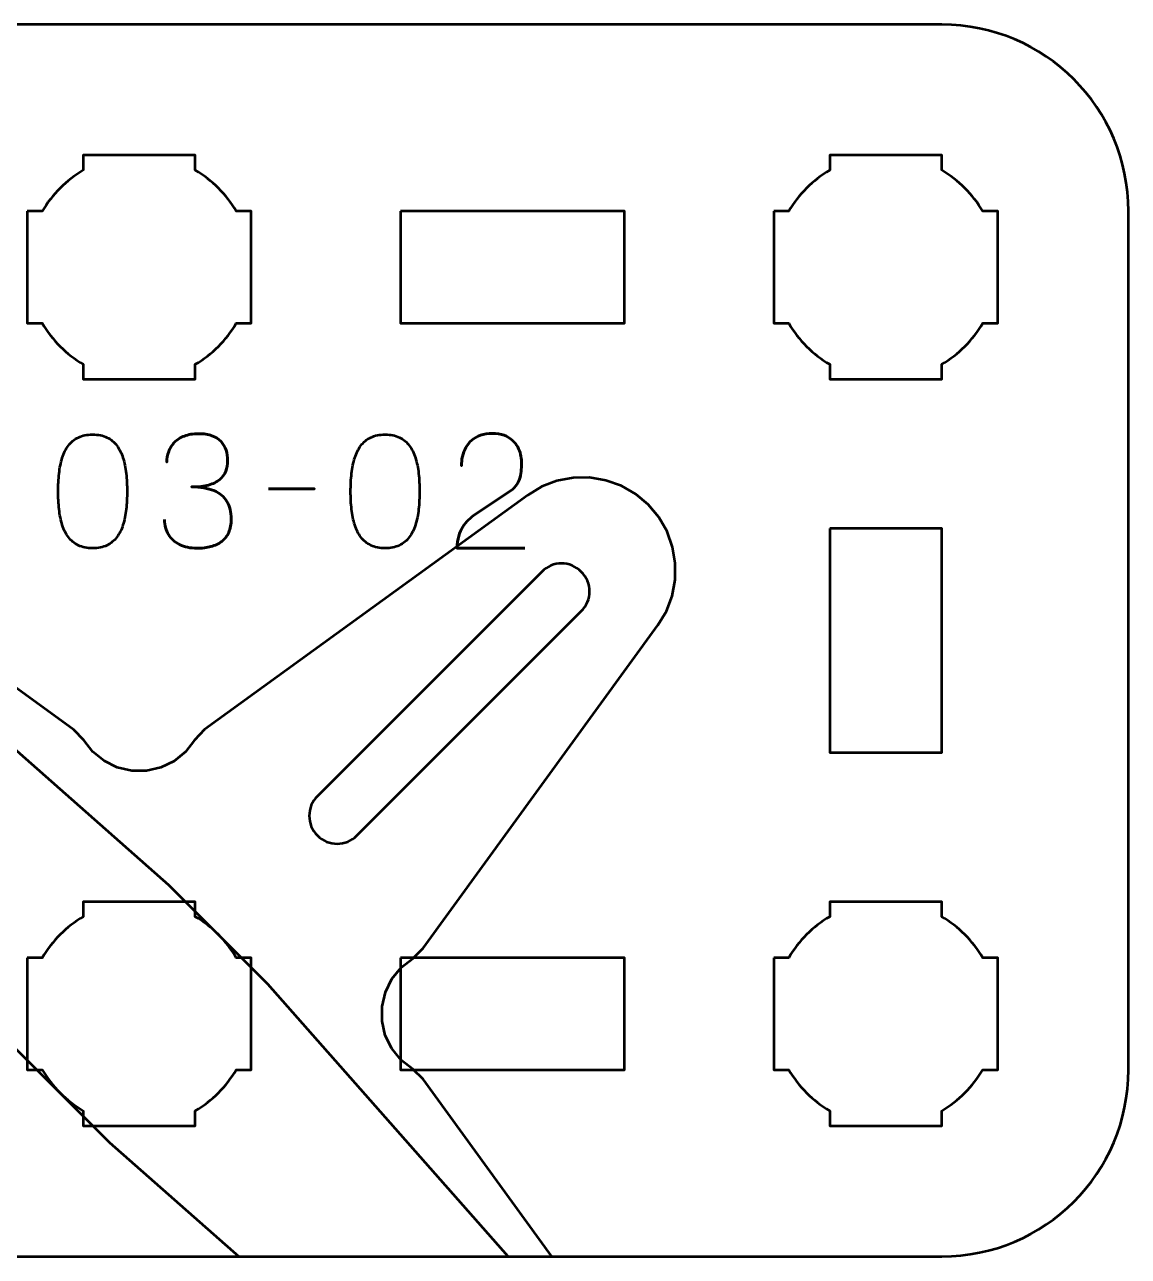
# Model space of a CAD drawing. Header units: centimetres. Extents: x -13.15 to -7.85, y -16.5 to -13.2.
# Drawn here: x -10.807 to -7.85, y -16.5 to -13.2 of the extents above; entities that cross this region are included whole.
import ezdxf

# ---------------------------------------------------------------- set-up
doc = ezdxf.new("R2010")
doc.units = ezdxf.units.CM
doc.header["$MEASUREMENT"] = 0
doc.layers.add('Layer 1', color=7, linetype='Continuous')

msp = doc.modelspace()

# ---------------------------------------------------------------- linework, layer by layer
at = {"layer": 'Layer 1', "lineweight": 53}
for points, knots in [([(-12.64994, -13.19997), (-12.64994, -13.19997), (-8.35007, -13.19997), (-8.35007, -13.19997), (-8.35007, -13.19997), (-8.07293, -13.19997), (-7.84997, -13.42306), (-7.84997, -13.70006), (-7.84997, -13.70006), (-7.84997, -13.70006), (-7.84997, -15.99993), (-7.84997, -15.99993), (-7.84997, -15.99993), (-7.84997, -16.27707), (-8.07293, -16.50003), (-8.35007, -16.50003), (-8.35007, -16.50003), (-8.35007, -16.50003), (-12.64994, -16.50003), (-12.64994, -16.50003), (-12.64994, -16.50003), (-12.92694, -16.50003), (-13.15003, -16.27707), (-13.15003, -15.99993), (-13.15003, -15.99993), (-13.15003, -15.99993), (-13.15003, -13.70006), (-13.15003, -13.70006), (-13.15003, -13.70006), (-13.15003, -13.42306), (-12.92694, -13.19997), (-12.64994, -13.19997)], [0, 0, 0, 0, 0.125, 0.125, 0.125, 0.125, 0.25, 0.25, 0.25, 0.25, 0.375, 0.375, 0.375, 0.375, 0.5, 0.5, 0.5, 0.5, 0.625, 0.625, 0.625, 0.625, 0.75, 0.75, 0.75, 0.75, 0.875, 0.875, 0.875, 0.875, 1, 1, 1, 1]), ([(-10.8, -13.69994), (-10.8, -13.69994), (-10.7598, -13.69994), (-10.7598, -13.69994), (-10.7598, -13.69994), (-10.73347, -13.65442), (-10.69551, -13.61649), (-10.65, -13.59016), (-10.65, -13.59016), (-10.65, -13.59016), (-10.65, -13.54994), (-10.65, -13.54994), (-10.65, -13.54994), (-10.65, -13.54994), (-10.35, -13.54994), (-10.35, -13.54994), (-10.35, -13.54994), (-10.35, -13.54994), (-10.35, -13.59013), (-10.35, -13.59013), (-10.35, -13.59013), (-10.30447, -13.61646), (-10.26648, -13.65441), (-10.24012, -13.69994), (-10.24012, -13.69994), (-10.24012, -13.69994), (-10.2, -13.69994), (-10.2, -13.69994), (-10.2, -13.69994), (-10.2, -13.69994), (-10.2, -13.84536), (-10.2, -13.84536), (-10.2, -13.84536), (-10.2, -13.84536), (-10.19994, -13.85001), (-10.19994, -13.85001), (-10.19994, -13.85001), (-10.19994, -13.85001), (-10.2, -13.85465), (-10.2, -13.85465), (-10.2, -13.85465), (-10.2, -13.85465), (-10.2, -13.99994), (-10.2, -13.99994), (-10.2, -13.99994), (-10.2, -13.99994), (-10.24007, -13.99994), (-10.24007, -13.99994), (-10.24007, -13.99994), (-10.26642, -14.04551), (-10.30442, -14.08352), (-10.35, -14.10988), (-10.35, -14.10988), (-10.35, -14.10988), (-10.35, -14.14994), (-10.35, -14.14994), (-10.35, -14.14994), (-10.35, -14.14994), (-10.49328, -14.14994), (-10.49328, -14.14994), (-10.49328, -14.14994), (-10.49328, -14.14994), (-10.49995, -14.15002), (-10.49995, -14.15002), (-10.49995, -14.15002), (-10.49995, -14.15002), (-10.50663, -14.14994), (-10.50663, -14.14994), (-10.50663, -14.14994), (-10.50663, -14.14994), (-10.65, -14.14994), (-10.65, -14.14994), (-10.65, -14.14994), (-10.65, -14.14994), (-10.65, -14.10984), (-10.65, -14.10984), (-10.65, -14.10984), (-10.69554, -14.08348), (-10.73352, -14.04549), (-10.75985, -13.99994), (-10.75985, -13.99994), (-10.75985, -13.99994), (-10.8, -13.99994), (-10.8, -13.99994), (-10.8, -13.99994), (-10.8, -13.99994), (-10.8, -13.69994), (-10.8, -13.69994)], [0, 0, 0, 0, 0.0454545, 0.0454545, 0.0454545, 0.0454545, 0.0909091, 0.0909091, 0.0909091, 0.0909091, 0.1363636, 0.1363636, 0.1363636, 0.1363636, 0.1818182, 0.1818182, 0.1818182, 0.1818182, 0.2272727, 0.2272727, 0.2272727, 0.2272727, 0.2727273, 0.2727273, 0.2727273, 0.2727273, 0.3181818, 0.3181818, 0.3181818, 0.3181818, 0.3636364, 0.3636364, 0.3636364, 0.3636364, 0.4090909, 0.4090909, 0.4090909, 0.4090909, 0.4545455, 0.4545455, 0.4545455, 0.4545455, 0.5, 0.5, 0.5, 0.5, 0.5454545, 0.5454545, 0.5454545, 0.5454545, 0.5909091, 0.5909091, 0.5909091, 0.5909091, 0.6363636, 0.6363636, 0.6363636, 0.6363636, 0.6818182, 0.6818182, 0.6818182, 0.6818182, 0.7272727, 0.7272727, 0.7272727, 0.7272727, 0.7727273, 0.7727273, 0.7727273, 0.7727273, 0.8181818, 0.8181818, 0.8181818, 0.8181818, 0.8636364, 0.8636364, 0.8636364, 0.8636364, 0.9090909, 0.9090909, 0.9090909, 0.9090909, 0.9545455, 0.9545455, 0.9545455, 0.9545455, 1, 1, 1, 1]), ([(-8.8, -13.69994), (-8.8, -13.69994), (-8.7598, -13.69994), (-8.7598, -13.69994), (-8.7598, -13.69994), (-8.73347, -13.65442), (-8.69551, -13.61649), (-8.65, -13.59016), (-8.65, -13.59016), (-8.65, -13.59016), (-8.65, -13.54994), (-8.65, -13.54994), (-8.65, -13.54994), (-8.65, -13.54994), (-8.35, -13.54994), (-8.35, -13.54994), (-8.35, -13.54994), (-8.35, -13.54994), (-8.35, -13.59013), (-8.35, -13.59013), (-8.35, -13.59013), (-8.30447, -13.61646), (-8.26648, -13.65441), (-8.24012, -13.69994), (-8.24012, -13.69994), (-8.24012, -13.69994), (-8.2, -13.69994), (-8.2, -13.69994), (-8.2, -13.69994), (-8.2, -13.69994), (-8.2, -13.84536), (-8.2, -13.84536), (-8.2, -13.84536), (-8.2, -13.84536), (-8.19994, -13.85001), (-8.19994, -13.85001), (-8.19994, -13.85001), (-8.19994, -13.85001), (-8.2, -13.85465), (-8.2, -13.85465), (-8.2, -13.85465), (-8.2, -13.85465), (-8.2, -13.99994), (-8.2, -13.99994), (-8.2, -13.99994), (-8.2, -13.99994), (-8.24007, -13.99994), (-8.24007, -13.99994), (-8.24007, -13.99994), (-8.26642, -14.04551), (-8.30442, -14.08352), (-8.35, -14.10988), (-8.35, -14.10988), (-8.35, -14.10988), (-8.35, -14.14994), (-8.35, -14.14994), (-8.35, -14.14994), (-8.35, -14.14994), (-8.49328, -14.14994), (-8.49328, -14.14994), (-8.49328, -14.14994), (-8.49328, -14.14994), (-8.49995, -14.15002), (-8.49995, -14.15002), (-8.49995, -14.15002), (-8.49995, -14.15002), (-8.50663, -14.14994), (-8.50663, -14.14994), (-8.50663, -14.14994), (-8.50663, -14.14994), (-8.65, -14.14994), (-8.65, -14.14994), (-8.65, -14.14994), (-8.65, -14.14994), (-8.65, -14.10984), (-8.65, -14.10984), (-8.65, -14.10984), (-8.69554, -14.08348), (-8.73352, -14.04549), (-8.75985, -13.99994), (-8.75985, -13.99994), (-8.75985, -13.99994), (-8.8, -13.99994), (-8.8, -13.99994), (-8.8, -13.99994), (-8.8, -13.99994), (-8.8, -13.69994), (-8.8, -13.69994)], [0, 0, 0, 0, 0.0454545, 0.0454545, 0.0454545, 0.0454545, 0.0909091, 0.0909091, 0.0909091, 0.0909091, 0.1363636, 0.1363636, 0.1363636, 0.1363636, 0.1818182, 0.1818182, 0.1818182, 0.1818182, 0.2272727, 0.2272727, 0.2272727, 0.2272727, 0.2727273, 0.2727273, 0.2727273, 0.2727273, 0.3181818, 0.3181818, 0.3181818, 0.3181818, 0.3636364, 0.3636364, 0.3636364, 0.3636364, 0.4090909, 0.4090909, 0.4090909, 0.4090909, 0.4545455, 0.4545455, 0.4545455, 0.4545455, 0.5, 0.5, 0.5, 0.5, 0.5454545, 0.5454545, 0.5454545, 0.5454545, 0.5909091, 0.5909091, 0.5909091, 0.5909091, 0.6363636, 0.6363636, 0.6363636, 0.6363636, 0.6818182, 0.6818182, 0.6818182, 0.6818182, 0.7272727, 0.7272727, 0.7272727, 0.7272727, 0.7727273, 0.7727273, 0.7727273, 0.7727273, 0.8181818, 0.8181818, 0.8181818, 0.8181818, 0.8636364, 0.8636364, 0.8636364, 0.8636364, 0.9090909, 0.9090909, 0.9090909, 0.9090909, 0.9545455, 0.9545455, 0.9545455, 0.9545455, 1, 1, 1, 1]), ([(-9.80002, -13.70006), (-9.80002, -13.70006), (-9.20002, -13.70006), (-9.20002, -13.70006), (-9.20002, -13.70006), (-9.20002, -13.70006), (-9.20002, -14.00007), (-9.20002, -14.00007), (-9.20002, -14.00007), (-9.20002, -14.00007), (-9.80002, -14.00007), (-9.80002, -14.00007), (-9.80002, -14.00007), (-9.80002, -14.00007), (-9.80002, -13.70006), (-9.80002, -13.70006)], [0, 0, 0, 0, 0.25, 0.25, 0.25, 0.25, 0.5, 0.5, 0.5, 0.5, 0.75, 0.75, 0.75, 0.75, 1, 1, 1, 1]), ([(-8.65007, -14.55001), (-8.65007, -14.55001), (-8.35007, -14.55001), (-8.35007, -14.55001), (-8.35007, -14.55001), (-8.35007, -14.55001), (-8.35007, -15.15002), (-8.35007, -15.15002), (-8.35007, -15.15002), (-8.35007, -15.15002), (-8.65007, -15.15002), (-8.65007, -15.15002), (-8.65007, -15.15002), (-8.65007, -15.15002), (-8.65007, -14.55001), (-8.65007, -14.55001)], [0, 0, 0, 0, 0.25, 0.25, 0.25, 0.25, 0.5, 0.5, 0.5, 0.5, 0.75, 0.75, 0.75, 0.75, 1, 1, 1, 1]), ([(-9.91663, -15.3727), (-9.94591, -15.40198), (-9.99341, -15.40198), (-10.02269, -15.3727), (-10.02269, -15.3727), (-10.05197, -15.34341), (-10.05197, -15.29591), (-10.02269, -15.26663), (-10.02269, -15.26663), (-10.02269, -15.26663), (-9.42165, -14.66559), (-9.42165, -14.66559), (-9.42165, -14.66559), (-9.39237, -14.63631), (-9.34487, -14.63631), (-9.31558, -14.66559), (-9.31558, -14.66559), (-9.2863, -14.69487), (-9.2863, -14.74237), (-9.31558, -14.77166), (-9.31558, -14.77166), (-9.31558, -14.77166), (-9.91663, -15.3727), (-9.91663, -15.3727)], [0, 0, 0, 0, 0.1666667, 0.1666667, 0.1666667, 0.1666667, 0.3333333, 0.3333333, 0.3333333, 0.3333333, 0.5, 0.5, 0.5, 0.5, 0.6666667, 0.6666667, 0.6666667, 0.6666667, 0.8333333, 0.8333333, 0.8333333, 0.8333333, 1, 1, 1, 1]), ([(-10.8, -15.69994), (-10.8, -15.69994), (-10.7598, -15.69994), (-10.7598, -15.69994), (-10.7598, -15.69994), (-10.73347, -15.65442), (-10.69551, -15.61649), (-10.65, -15.59016), (-10.65, -15.59016), (-10.65, -15.59016), (-10.65, -15.54994), (-10.65, -15.54994), (-10.65, -15.54994), (-10.65, -15.54994), (-10.35, -15.54994), (-10.35, -15.54994), (-10.35, -15.54994), (-10.35, -15.54994), (-10.35, -15.59013), (-10.35, -15.59013), (-10.35, -15.59013), (-10.30447, -15.61646), (-10.26648, -15.65441), (-10.24012, -15.69994), (-10.24012, -15.69994), (-10.24012, -15.69994), (-10.2, -15.69994), (-10.2, -15.69994), (-10.2, -15.69994), (-10.2, -15.69994), (-10.2, -15.84536), (-10.2, -15.84536), (-10.2, -15.84536), (-10.2, -15.84536), (-10.19994, -15.85001), (-10.19994, -15.85001), (-10.19994, -15.85001), (-10.19994, -15.85001), (-10.2, -15.85465), (-10.2, -15.85465), (-10.2, -15.85465), (-10.2, -15.85465), (-10.2, -15.99994), (-10.2, -15.99994), (-10.2, -15.99994), (-10.2, -15.99994), (-10.24007, -15.99994), (-10.24007, -15.99994), (-10.24007, -15.99994), (-10.26642, -16.04551), (-10.30442, -16.08352), (-10.35, -16.10988), (-10.35, -16.10988), (-10.35, -16.10988), (-10.35, -16.14994), (-10.35, -16.14994), (-10.35, -16.14994), (-10.35, -16.14994), (-10.49328, -16.14994), (-10.49328, -16.14994), (-10.49328, -16.14994), (-10.49328, -16.14994), (-10.49995, -16.15002), (-10.49995, -16.15002), (-10.49995, -16.15002), (-10.49995, -16.15002), (-10.50663, -16.14994), (-10.50663, -16.14994), (-10.50663, -16.14994), (-10.50663, -16.14994), (-10.65, -16.14994), (-10.65, -16.14994), (-10.65, -16.14994), (-10.65, -16.14994), (-10.65, -16.10984), (-10.65, -16.10984), (-10.65, -16.10984), (-10.69554, -16.08348), (-10.73352, -16.04549), (-10.75985, -15.99994), (-10.75985, -15.99994), (-10.75985, -15.99994), (-10.8, -15.99994), (-10.8, -15.99994), (-10.8, -15.99994), (-10.8, -15.99994), (-10.8, -15.69994), (-10.8, -15.69994)], [0, 0, 0, 0, 0.0454545, 0.0454545, 0.0454545, 0.0454545, 0.0909091, 0.0909091, 0.0909091, 0.0909091, 0.1363636, 0.1363636, 0.1363636, 0.1363636, 0.1818182, 0.1818182, 0.1818182, 0.1818182, 0.2272727, 0.2272727, 0.2272727, 0.2272727, 0.2727273, 0.2727273, 0.2727273, 0.2727273, 0.3181818, 0.3181818, 0.3181818, 0.3181818, 0.3636364, 0.3636364, 0.3636364, 0.3636364, 0.4090909, 0.4090909, 0.4090909, 0.4090909, 0.4545455, 0.4545455, 0.4545455, 0.4545455, 0.5, 0.5, 0.5, 0.5, 0.5454545, 0.5454545, 0.5454545, 0.5454545, 0.5909091, 0.5909091, 0.5909091, 0.5909091, 0.6363636, 0.6363636, 0.6363636, 0.6363636, 0.6818182, 0.6818182, 0.6818182, 0.6818182, 0.7272727, 0.7272727, 0.7272727, 0.7272727, 0.7727273, 0.7727273, 0.7727273, 0.7727273, 0.8181818, 0.8181818, 0.8181818, 0.8181818, 0.8636364, 0.8636364, 0.8636364, 0.8636364, 0.9090909, 0.9090909, 0.9090909, 0.9090909, 0.9545455, 0.9545455, 0.9545455, 0.9545455, 1, 1, 1, 1]), ([(-8.8, -15.69994), (-8.8, -15.69994), (-8.7598, -15.69994), (-8.7598, -15.69994), (-8.7598, -15.69994), (-8.73347, -15.65442), (-8.69551, -15.61649), (-8.65, -15.59016), (-8.65, -15.59016), (-8.65, -15.59016), (-8.65, -15.54994), (-8.65, -15.54994), (-8.65, -15.54994), (-8.65, -15.54994), (-8.35, -15.54994), (-8.35, -15.54994), (-8.35, -15.54994), (-8.35, -15.54994), (-8.35, -15.59013), (-8.35, -15.59013), (-8.35, -15.59013), (-8.30447, -15.61646), (-8.26648, -15.65441), (-8.24012, -15.69994), (-8.24012, -15.69994), (-8.24012, -15.69994), (-8.2, -15.69994), (-8.2, -15.69994), (-8.2, -15.69994), (-8.2, -15.69994), (-8.2, -15.84536), (-8.2, -15.84536), (-8.2, -15.84536), (-8.2, -15.84536), (-8.19994, -15.85001), (-8.19994, -15.85001), (-8.19994, -15.85001), (-8.19994, -15.85001), (-8.2, -15.85465), (-8.2, -15.85465), (-8.2, -15.85465), (-8.2, -15.85465), (-8.2, -15.99994), (-8.2, -15.99994), (-8.2, -15.99994), (-8.2, -15.99994), (-8.24007, -15.99994), (-8.24007, -15.99994), (-8.24007, -15.99994), (-8.26642, -16.04551), (-8.30442, -16.08352), (-8.35, -16.10988), (-8.35, -16.10988), (-8.35, -16.10988), (-8.35, -16.14994), (-8.35, -16.14994), (-8.35, -16.14994), (-8.35, -16.14994), (-8.49328, -16.14994), (-8.49328, -16.14994), (-8.49328, -16.14994), (-8.49328, -16.14994), (-8.49995, -16.15002), (-8.49995, -16.15002), (-8.49995, -16.15002), (-8.49995, -16.15002), (-8.50663, -16.14994), (-8.50663, -16.14994), (-8.50663, -16.14994), (-8.50663, -16.14994), (-8.65, -16.14994), (-8.65, -16.14994), (-8.65, -16.14994), (-8.65, -16.14994), (-8.65, -16.10984), (-8.65, -16.10984), (-8.65, -16.10984), (-8.69554, -16.08348), (-8.73352, -16.04549), (-8.75985, -15.99994), (-8.75985, -15.99994), (-8.75985, -15.99994), (-8.8, -15.99994), (-8.8, -15.99994), (-8.8, -15.99994), (-8.8, -15.99994), (-8.8, -15.69994), (-8.8, -15.69994)], [0, 0, 0, 0, 0.0454545, 0.0454545, 0.0454545, 0.0454545, 0.0909091, 0.0909091, 0.0909091, 0.0909091, 0.1363636, 0.1363636, 0.1363636, 0.1363636, 0.1818182, 0.1818182, 0.1818182, 0.1818182, 0.2272727, 0.2272727, 0.2272727, 0.2272727, 0.2727273, 0.2727273, 0.2727273, 0.2727273, 0.3181818, 0.3181818, 0.3181818, 0.3181818, 0.3636364, 0.3636364, 0.3636364, 0.3636364, 0.4090909, 0.4090909, 0.4090909, 0.4090909, 0.4545455, 0.4545455, 0.4545455, 0.4545455, 0.5, 0.5, 0.5, 0.5, 0.5454545, 0.5454545, 0.5454545, 0.5454545, 0.5909091, 0.5909091, 0.5909091, 0.5909091, 0.6363636, 0.6363636, 0.6363636, 0.6363636, 0.6818182, 0.6818182, 0.6818182, 0.6818182, 0.7272727, 0.7272727, 0.7272727, 0.7272727, 0.7727273, 0.7727273, 0.7727273, 0.7727273, 0.8181818, 0.8181818, 0.8181818, 0.8181818, 0.8636364, 0.8636364, 0.8636364, 0.8636364, 0.9090909, 0.9090909, 0.9090909, 0.9090909, 0.9545455, 0.9545455, 0.9545455, 0.9545455, 1, 1, 1, 1]), ([(-9.79999, -15.70006), (-9.79999, -15.70006), (-9.19998, -15.70006), (-9.19998, -15.70006), (-9.19998, -15.70006), (-9.19998, -15.70006), (-9.19998, -16.00007), (-9.19998, -16.00007), (-9.19998, -16.00007), (-9.19998, -16.00007), (-9.79999, -16.00007), (-9.79999, -16.00007), (-9.79999, -16.00007), (-9.79999, -16.00007), (-9.79999, -15.70006), (-9.79999, -15.70006)], [0, 0, 0, 0, 0.25, 0.25, 0.25, 0.25, 0.5, 0.5, 0.5, 0.5, 0.75, 0.75, 0.75, 0.75, 1, 1, 1, 1])]:
    msp.add_open_spline(points, degree=3, knots=knots, dxfattribs=at)
at = {"layer": 'Layer 1', "color": 5, "lineweight": 53}
for points, knots in [([(-10.62491, -14.60282), (-10.6101, -14.60275), (-10.59733, -14.60014), (-10.58667, -14.59506), (-10.58667, -14.59506), (-10.57609, -14.58998), (-10.56727, -14.58271), (-10.56022, -14.57347), (-10.56022, -14.57347), (-10.55323, -14.56416), (-10.54773, -14.55315), (-10.54364, -14.54045), (-10.54364, -14.54045), (-10.53961, -14.52775), (-10.53672, -14.51385), (-10.5351, -14.49861), (-10.5351, -14.49861), (-10.5334, -14.48337), (-10.53256, -14.46735), (-10.53263, -14.45042), (-10.53263, -14.45042), (-10.53256, -14.43356), (-10.5334, -14.41754), (-10.5351, -14.40237), (-10.5351, -14.40237), (-10.53672, -14.3872), (-10.53961, -14.37323), (-10.54364, -14.36053), (-10.54364, -14.36053), (-10.54773, -14.3479), (-10.55323, -14.3369), (-10.56022, -14.32751), (-10.56022, -14.32751), (-10.56727, -14.3182), (-10.57609, -14.31093), (-10.58667, -14.30585), (-10.58667, -14.30585), (-10.59733, -14.3007), (-10.6101, -14.29809), (-10.62491, -14.29802), (-10.62491, -14.29802), (-10.63973, -14.29809), (-10.6525, -14.3007), (-10.66316, -14.30585), (-10.66316, -14.30585), (-10.67374, -14.31093), (-10.68256, -14.3182), (-10.68961, -14.32751), (-10.68961, -14.32751), (-10.6966, -14.3369), (-10.7021, -14.3479), (-10.70619, -14.36053), (-10.70619, -14.36053), (-10.71022, -14.37323), (-10.71311, -14.3872), (-10.71473, -14.40237), (-10.71473, -14.40237), (-10.71642, -14.41754), (-10.71727, -14.43356), (-10.7172, -14.45042), (-10.7172, -14.45042), (-10.71727, -14.46735), (-10.71642, -14.48337), (-10.71473, -14.49861), (-10.71473, -14.49861), (-10.71311, -14.51385), (-10.71022, -14.52775), (-10.70619, -14.54045), (-10.70619, -14.54045), (-10.7021, -14.55315), (-10.6966, -14.56416), (-10.68961, -14.57347), (-10.68961, -14.57347), (-10.68256, -14.58271), (-10.67374, -14.58998), (-10.66316, -14.59506), (-10.66316, -14.59506), (-10.6525, -14.60014), (-10.63973, -14.60275), (-10.62491, -14.60282)], [0, 0, 0, 0, 0.05, 0.05, 0.05, 0.05, 0.1, 0.1, 0.1, 0.1, 0.15, 0.15, 0.15, 0.15, 0.2, 0.2, 0.2, 0.2, 0.25, 0.25, 0.25, 0.25, 0.3, 0.3, 0.3, 0.3, 0.35, 0.35, 0.35, 0.35, 0.4, 0.4, 0.4, 0.4, 0.45, 0.45, 0.45, 0.45, 0.5, 0.5, 0.5, 0.5, 0.55, 0.55, 0.55, 0.55, 0.6, 0.6, 0.6, 0.6, 0.65, 0.65, 0.65, 0.65, 0.7, 0.7, 0.7, 0.7, 0.75, 0.75, 0.75, 0.75, 0.8, 0.8, 0.8, 0.8, 0.85, 0.85, 0.85, 0.85, 0.9, 0.9, 0.9, 0.9, 0.95, 0.95, 0.95, 0.95, 1, 1, 1, 1]), ([(-10.62491, -14.60282), (-10.6101, -14.60275), (-10.59733, -14.60014), (-10.58667, -14.59506), (-10.58667, -14.59506), (-10.57609, -14.58998), (-10.56727, -14.58271), (-10.56022, -14.57347), (-10.56022, -14.57347), (-10.55323, -14.56416), (-10.54773, -14.55315), (-10.54364, -14.54045), (-10.54364, -14.54045), (-10.53961, -14.52775), (-10.53672, -14.51385), (-10.5351, -14.49861), (-10.5351, -14.49861), (-10.5334, -14.48337), (-10.53256, -14.46735), (-10.53263, -14.45042), (-10.53263, -14.45042), (-10.53256, -14.43356), (-10.5334, -14.41754), (-10.5351, -14.40237), (-10.5351, -14.40237), (-10.53672, -14.3872), (-10.53961, -14.37323), (-10.54364, -14.36053), (-10.54364, -14.36053), (-10.54773, -14.3479), (-10.55323, -14.3369), (-10.56022, -14.32751), (-10.56022, -14.32751), (-10.56727, -14.3182), (-10.57609, -14.31093), (-10.58667, -14.30585), (-10.58667, -14.30585), (-10.59733, -14.3007), (-10.6101, -14.29809), (-10.62491, -14.29802), (-10.62491, -14.29802), (-10.63973, -14.29809), (-10.6525, -14.3007), (-10.66316, -14.30585), (-10.66316, -14.30585), (-10.67374, -14.31093), (-10.68256, -14.3182), (-10.68961, -14.32751), (-10.68961, -14.32751), (-10.6966, -14.3369), (-10.7021, -14.3479), (-10.70619, -14.36053), (-10.70619, -14.36053), (-10.71022, -14.37323), (-10.71311, -14.3872), (-10.71473, -14.40237), (-10.71473, -14.40237), (-10.71642, -14.41754), (-10.71727, -14.43356), (-10.7172, -14.45042), (-10.7172, -14.45042), (-10.71727, -14.46735), (-10.71642, -14.48337), (-10.71473, -14.49861), (-10.71473, -14.49861), (-10.71311, -14.51385), (-10.71022, -14.52775), (-10.70619, -14.54045), (-10.70619, -14.54045), (-10.7021, -14.55315), (-10.6966, -14.56416), (-10.68961, -14.57347), (-10.68961, -14.57347), (-10.68256, -14.58271), (-10.67374, -14.58998), (-10.66316, -14.59506), (-10.66316, -14.59506), (-10.6525, -14.60014), (-10.63973, -14.60275), (-10.62491, -14.60282)], [0, 0, 0, 0, 0.05, 0.05, 0.05, 0.05, 0.1, 0.1, 0.1, 0.1, 0.15, 0.15, 0.15, 0.15, 0.2, 0.2, 0.2, 0.2, 0.25, 0.25, 0.25, 0.25, 0.3, 0.3, 0.3, 0.3, 0.35, 0.35, 0.35, 0.35, 0.4, 0.4, 0.4, 0.4, 0.45, 0.45, 0.45, 0.45, 0.5, 0.5, 0.5, 0.5, 0.55, 0.55, 0.55, 0.55, 0.6, 0.6, 0.6, 0.6, 0.65, 0.65, 0.65, 0.65, 0.7, 0.7, 0.7, 0.7, 0.75, 0.75, 0.75, 0.75, 0.8, 0.8, 0.8, 0.8, 0.85, 0.85, 0.85, 0.85, 0.9, 0.9, 0.9, 0.9, 0.95, 0.95, 0.95, 0.95, 1, 1, 1, 1]), ([(-10.4323, -14.5262), (-10.43223, -14.54144), (-10.4287, -14.5547), (-10.42172, -14.5662), (-10.42172, -14.5662), (-10.41473, -14.57763), (-10.40478, -14.58659), (-10.3918, -14.59301), (-10.3918, -14.59301), (-10.37882, -14.59943), (-10.36323, -14.60268), (-10.34509, -14.60282), (-10.34509, -14.60282), (-10.33148, -14.60282), (-10.31913, -14.60141), (-10.30791, -14.59845), (-10.30791, -14.59845), (-10.29676, -14.59548), (-10.28717, -14.5909), (-10.27905, -14.58462), (-10.27905, -14.58462), (-10.27094, -14.57834), (-10.26473, -14.57022), (-10.26029, -14.56035), (-10.26029, -14.56035), (-10.25591, -14.5504), (-10.25373, -14.53847), (-10.25366, -14.5245), (-10.25366, -14.5245), (-10.25358, -14.50588), (-10.25739, -14.49014), (-10.26494, -14.47737), (-10.26494, -14.47737), (-10.27249, -14.4646), (-10.28421, -14.45501), (-10.29994, -14.44845), (-10.29994, -14.44845), (-10.31567, -14.44188), (-10.33585, -14.43857), (-10.36033, -14.43857), (-10.36033, -14.43857), (-10.34206, -14.43864), (-10.32675, -14.43695), (-10.31426, -14.43349), (-10.31426, -14.43349), (-10.30184, -14.43003), (-10.2919, -14.42516), (-10.28442, -14.41881), (-10.28442, -14.41881), (-10.27694, -14.41253), (-10.27151, -14.40505), (-10.26826, -14.39645), (-10.26826, -14.39645), (-10.26494, -14.38791), (-10.26332, -14.37853), (-10.26339, -14.3683), (-10.26339, -14.3683), (-10.26332, -14.35806), (-10.26473, -14.34861), (-10.26755, -14.33986), (-10.26755, -14.33986), (-10.27031, -14.33111), (-10.27482, -14.32342), (-10.28096, -14.31686), (-10.28096, -14.31686), (-10.2871, -14.3103), (-10.29521, -14.30515), (-10.30516, -14.30148), (-10.30516, -14.30148), (-10.31518, -14.29781), (-10.32739, -14.29598), (-10.34171, -14.29591), (-10.34171, -14.29591), (-10.35596, -14.29598), (-10.36845, -14.29809), (-10.37903, -14.30219), (-10.37903, -14.30219), (-10.38969, -14.30628), (-10.39843, -14.31185), (-10.40549, -14.31898), (-10.40549, -14.31898), (-10.41247, -14.3261), (-10.4177, -14.33422), (-10.42115, -14.34339), (-10.42115, -14.34339), (-10.42468, -14.35256), (-10.42637, -14.3623), (-10.42637, -14.37253), (-10.42637, -14.37253), (-10.42637, -14.3623), (-10.42468, -14.35256), (-10.42115, -14.34339), (-10.42115, -14.34339), (-10.4177, -14.33422), (-10.41247, -14.3261), (-10.40549, -14.31898), (-10.40549, -14.31898), (-10.39843, -14.31185), (-10.38969, -14.30628), (-10.37903, -14.30219), (-10.37903, -14.30219), (-10.36845, -14.29809), (-10.35596, -14.29598), (-10.34171, -14.29591), (-10.34171, -14.29591), (-10.32739, -14.29598), (-10.31518, -14.29781), (-10.30516, -14.30148), (-10.30516, -14.30148), (-10.29521, -14.30515), (-10.2871, -14.3103), (-10.28096, -14.31686), (-10.28096, -14.31686), (-10.27482, -14.32342), (-10.27031, -14.33111), (-10.26755, -14.33986), (-10.26755, -14.33986), (-10.26473, -14.34861), (-10.26332, -14.35806), (-10.26339, -14.3683), (-10.26339, -14.3683), (-10.26332, -14.37853), (-10.26494, -14.38791), (-10.26826, -14.39645), (-10.26826, -14.39645), (-10.27151, -14.40505), (-10.27694, -14.41253), (-10.28442, -14.41881), (-10.28442, -14.41881), (-10.2919, -14.42516), (-10.30184, -14.43003), (-10.31426, -14.43349), (-10.31426, -14.43349), (-10.32675, -14.43695), (-10.34206, -14.43864), (-10.36033, -14.43857), (-10.36033, -14.43857), (-10.33585, -14.43857), (-10.31567, -14.44188), (-10.29994, -14.44845), (-10.29994, -14.44845), (-10.28421, -14.45501), (-10.27249, -14.4646), (-10.26494, -14.47737), (-10.26494, -14.47737), (-10.25739, -14.49014), (-10.25358, -14.50588), (-10.25366, -14.5245), (-10.25366, -14.5245), (-10.25373, -14.53847), (-10.25591, -14.5504), (-10.26029, -14.56035), (-10.26029, -14.56035), (-10.26473, -14.57022), (-10.27094, -14.57834), (-10.27905, -14.58462), (-10.27905, -14.58462), (-10.28717, -14.5909), (-10.29676, -14.59548), (-10.30791, -14.59845), (-10.30791, -14.59845), (-10.31913, -14.60141), (-10.33148, -14.60282), (-10.34509, -14.60282), (-10.34509, -14.60282), (-10.36323, -14.60268), (-10.37882, -14.59943), (-10.3918, -14.59301), (-10.3918, -14.59301), (-10.40478, -14.58659), (-10.41473, -14.57763), (-10.42172, -14.5662), (-10.42172, -14.5662), (-10.4287, -14.5547), (-10.43223, -14.54144), (-10.4323, -14.5262)], [0, 0, 0, 0, 0.0227273, 0.0227273, 0.0227273, 0.0227273, 0.0454545, 0.0454545, 0.0454545, 0.0454545, 0.0681818, 0.0681818, 0.0681818, 0.0681818, 0.0909091, 0.0909091, 0.0909091, 0.0909091, 0.1136364, 0.1136364, 0.1136364, 0.1136364, 0.1363636, 0.1363636, 0.1363636, 0.1363636, 0.1590909, 0.1590909, 0.1590909, 0.1590909, 0.1818182, 0.1818182, 0.1818182, 0.1818182, 0.2045455, 0.2045455, 0.2045455, 0.2045455, 0.2272727, 0.2272727, 0.2272727, 0.2272727, 0.25, 0.25, 0.25, 0.25, 0.2727273, 0.2727273, 0.2727273, 0.2727273, 0.2954545, 0.2954545, 0.2954545, 0.2954545, 0.3181818, 0.3181818, 0.3181818, 0.3181818, 0.3409091, 0.3409091, 0.3409091, 0.3409091, 0.3636364, 0.3636364, 0.3636364, 0.3636364, 0.3863636, 0.3863636, 0.3863636, 0.3863636, 0.4090909, 0.4090909, 0.4090909, 0.4090909, 0.4318182, 0.4318182, 0.4318182, 0.4318182, 0.4545455, 0.4545455, 0.4545455, 0.4545455, 0.4772727, 0.4772727, 0.4772727, 0.4772727, 0.5, 0.5, 0.5, 0.5, 0.5227273, 0.5227273, 0.5227273, 0.5227273, 0.5454545, 0.5454545, 0.5454545, 0.5454545, 0.5681818, 0.5681818, 0.5681818, 0.5681818, 0.5909091, 0.5909091, 0.5909091, 0.5909091, 0.6136364, 0.6136364, 0.6136364, 0.6136364, 0.6363636, 0.6363636, 0.6363636, 0.6363636, 0.6590909, 0.6590909, 0.6590909, 0.6590909, 0.6818182, 0.6818182, 0.6818182, 0.6818182, 0.7045455, 0.7045455, 0.7045455, 0.7045455, 0.7272727, 0.7272727, 0.7272727, 0.7272727, 0.75, 0.75, 0.75, 0.75, 0.7727273, 0.7727273, 0.7727273, 0.7727273, 0.7954545, 0.7954545, 0.7954545, 0.7954545, 0.8181818, 0.8181818, 0.8181818, 0.8181818, 0.8409091, 0.8409091, 0.8409091, 0.8409091, 0.8636364, 0.8636364, 0.8636364, 0.8636364, 0.8863636, 0.8863636, 0.8863636, 0.8863636, 0.9090909, 0.9090909, 0.9090909, 0.9090909, 0.9318182, 0.9318182, 0.9318182, 0.9318182, 0.9545455, 0.9545455, 0.9545455, 0.9545455, 0.9772727, 0.9772727, 0.9772727, 0.9772727, 1, 1, 1, 1]), ([(-9.84133, -14.60282), (-9.82652, -14.60275), (-9.81375, -14.60014), (-9.80309, -14.59506), (-9.80309, -14.59506), (-9.79251, -14.58998), (-9.78369, -14.58271), (-9.77664, -14.57347), (-9.77664, -14.57347), (-9.76965, -14.56416), (-9.76415, -14.55315), (-9.76006, -14.54045), (-9.76006, -14.54045), (-9.75603, -14.52775), (-9.75314, -14.51385), (-9.75152, -14.49861), (-9.75152, -14.49861), (-9.74982, -14.48337), (-9.74898, -14.46735), (-9.74905, -14.45042), (-9.74905, -14.45042), (-9.74898, -14.43356), (-9.74982, -14.41754), (-9.75152, -14.40237), (-9.75152, -14.40237), (-9.75314, -14.3872), (-9.75603, -14.37323), (-9.76006, -14.36053), (-9.76006, -14.36053), (-9.76415, -14.3479), (-9.76965, -14.3369), (-9.77664, -14.32751), (-9.77664, -14.32751), (-9.78369, -14.3182), (-9.79251, -14.31093), (-9.80309, -14.30585), (-9.80309, -14.30585), (-9.81375, -14.3007), (-9.82652, -14.29809), (-9.84133, -14.29802), (-9.84133, -14.29802), (-9.85615, -14.29809), (-9.86892, -14.3007), (-9.87958, -14.30585), (-9.87958, -14.30585), (-9.89016, -14.31093), (-9.89898, -14.3182), (-9.90603, -14.32751), (-9.90603, -14.32751), (-9.91302, -14.3369), (-9.91852, -14.3479), (-9.92261, -14.36053), (-9.92261, -14.36053), (-9.92664, -14.37323), (-9.92953, -14.3872), (-9.93115, -14.40237), (-9.93115, -14.40237), (-9.93284, -14.41754), (-9.93369, -14.43356), (-9.93362, -14.45042), (-9.93362, -14.45042), (-9.93369, -14.46735), (-9.93284, -14.48337), (-9.93115, -14.49861), (-9.93115, -14.49861), (-9.92953, -14.51385), (-9.92664, -14.52775), (-9.92261, -14.54045), (-9.92261, -14.54045), (-9.91852, -14.55315), (-9.91302, -14.56416), (-9.90603, -14.57347), (-9.90603, -14.57347), (-9.89898, -14.58271), (-9.89016, -14.58998), (-9.87958, -14.59506), (-9.87958, -14.59506), (-9.86892, -14.60014), (-9.85615, -14.60275), (-9.84133, -14.60282)], [0, 0, 0, 0, 0.05, 0.05, 0.05, 0.05, 0.1, 0.1, 0.1, 0.1, 0.15, 0.15, 0.15, 0.15, 0.2, 0.2, 0.2, 0.2, 0.25, 0.25, 0.25, 0.25, 0.3, 0.3, 0.3, 0.3, 0.35, 0.35, 0.35, 0.35, 0.4, 0.4, 0.4, 0.4, 0.45, 0.45, 0.45, 0.45, 0.5, 0.5, 0.5, 0.5, 0.55, 0.55, 0.55, 0.55, 0.6, 0.6, 0.6, 0.6, 0.65, 0.65, 0.65, 0.65, 0.7, 0.7, 0.7, 0.7, 0.75, 0.75, 0.75, 0.75, 0.8, 0.8, 0.8, 0.8, 0.85, 0.85, 0.85, 0.85, 0.9, 0.9, 0.9, 0.9, 0.95, 0.95, 0.95, 0.95, 1, 1, 1, 1]), ([(-9.84133, -14.60282), (-9.82652, -14.60275), (-9.81375, -14.60014), (-9.80309, -14.59506), (-9.80309, -14.59506), (-9.79251, -14.58998), (-9.78369, -14.58271), (-9.77664, -14.57347), (-9.77664, -14.57347), (-9.76965, -14.56416), (-9.76415, -14.55315), (-9.76006, -14.54045), (-9.76006, -14.54045), (-9.75603, -14.52775), (-9.75314, -14.51385), (-9.75152, -14.49861), (-9.75152, -14.49861), (-9.74982, -14.48337), (-9.74898, -14.46735), (-9.74905, -14.45042), (-9.74905, -14.45042), (-9.74898, -14.43356), (-9.74982, -14.41754), (-9.75152, -14.40237), (-9.75152, -14.40237), (-9.75314, -14.3872), (-9.75603, -14.37323), (-9.76006, -14.36053), (-9.76006, -14.36053), (-9.76415, -14.3479), (-9.76965, -14.3369), (-9.77664, -14.32751), (-9.77664, -14.32751), (-9.78369, -14.3182), (-9.79251, -14.31093), (-9.80309, -14.30585), (-9.80309, -14.30585), (-9.81375, -14.3007), (-9.82652, -14.29809), (-9.84133, -14.29802), (-9.84133, -14.29802), (-9.85615, -14.29809), (-9.86892, -14.3007), (-9.87958, -14.30585), (-9.87958, -14.30585), (-9.89016, -14.31093), (-9.89898, -14.3182), (-9.90603, -14.32751), (-9.90603, -14.32751), (-9.91302, -14.3369), (-9.91852, -14.3479), (-9.92261, -14.36053), (-9.92261, -14.36053), (-9.92664, -14.37323), (-9.92953, -14.3872), (-9.93115, -14.40237), (-9.93115, -14.40237), (-9.93284, -14.41754), (-9.93369, -14.43356), (-9.93362, -14.45042), (-9.93362, -14.45042), (-9.93369, -14.46735), (-9.93284, -14.48337), (-9.93115, -14.49861), (-9.93115, -14.49861), (-9.92953, -14.51385), (-9.92664, -14.52775), (-9.92261, -14.54045), (-9.92261, -14.54045), (-9.91852, -14.55315), (-9.91302, -14.56416), (-9.90603, -14.57347), (-9.90603, -14.57347), (-9.89898, -14.58271), (-9.89016, -14.58998), (-9.87958, -14.59506), (-9.87958, -14.59506), (-9.86892, -14.60014), (-9.85615, -14.60275), (-9.84133, -14.60282)], [0, 0, 0, 0, 0.05, 0.05, 0.05, 0.05, 0.1, 0.1, 0.1, 0.1, 0.15, 0.15, 0.15, 0.15, 0.2, 0.2, 0.2, 0.2, 0.25, 0.25, 0.25, 0.25, 0.3, 0.3, 0.3, 0.3, 0.35, 0.35, 0.35, 0.35, 0.4, 0.4, 0.4, 0.4, 0.45, 0.45, 0.45, 0.45, 0.5, 0.5, 0.5, 0.5, 0.55, 0.55, 0.55, 0.55, 0.6, 0.6, 0.6, 0.6, 0.65, 0.65, 0.65, 0.65, 0.7, 0.7, 0.7, 0.7, 0.75, 0.75, 0.75, 0.75, 0.8, 0.8, 0.8, 0.8, 0.85, 0.85, 0.85, 0.85, 0.9, 0.9, 0.9, 0.9, 0.95, 0.95, 0.95, 0.95, 1, 1, 1, 1]), ([(-9.46711, -14.60282), (-9.46711, -14.60282), (-9.64872, -14.60282), (-9.64872, -14.60282), (-9.64872, -14.60282), (-9.64837, -14.59054), (-9.64682, -14.57968), (-9.6442, -14.57036), (-9.6442, -14.57036), (-9.64152, -14.56105), (-9.63793, -14.55287), (-9.63348, -14.54581), (-9.63348, -14.54581), (-9.62896, -14.53876), (-9.62381, -14.53248), (-9.61796, -14.52697), (-9.61796, -14.52697), (-9.6121, -14.5214), (-9.60582, -14.51632), (-9.59905, -14.51152), (-9.59905, -14.51152), (-9.59228, -14.50679), (-9.58529, -14.50207), (-9.57802, -14.49741), (-9.57802, -14.49741), (-9.57802, -14.49741), (-9.50563, -14.44915), (-9.50563, -14.44915), (-9.50563, -14.44915), (-9.49823, -14.44393), (-9.49244, -14.43822), (-9.48835, -14.43208), (-9.48835, -14.43208), (-9.48419, -14.42594), (-9.48129, -14.41945), (-9.47953, -14.4126), (-9.47953, -14.4126), (-9.47784, -14.40583), (-9.47678, -14.39885), (-9.47643, -14.39179), (-9.47643, -14.39179), (-9.47607, -14.38466), (-9.47593, -14.37754), (-9.476, -14.37041), (-9.476, -14.37041), (-9.476, -14.36456), (-9.47678, -14.35828), (-9.47833, -14.3515), (-9.47833, -14.3515), (-9.47995, -14.3448), (-9.48249, -14.3381), (-9.48609, -14.33147), (-9.48609, -14.33147), (-9.48969, -14.32483), (-9.49449, -14.31877), (-9.50048, -14.31326), (-9.50048, -14.31326), (-9.50648, -14.30783), (-9.51389, -14.30346), (-9.52271, -14.30014), (-9.52271, -14.30014), (-9.53153, -14.29682), (-9.5419, -14.29513), (-9.55389, -14.29506), (-9.55389, -14.29506), (-9.56596, -14.29513), (-9.57661, -14.29682), (-9.58579, -14.30007), (-9.58579, -14.30007), (-9.59496, -14.30331), (-9.60279, -14.30783), (-9.60928, -14.31354), (-9.60928, -14.31354), (-9.61577, -14.31926), (-9.62099, -14.32589), (-9.62508, -14.3333), (-9.62508, -14.3333), (-9.62918, -14.34071), (-9.63214, -14.34861), (-9.63404, -14.35694), (-9.63404, -14.35694), (-9.63595, -14.36526), (-9.63687, -14.37373), (-9.63687, -14.38227), (-9.63687, -14.38227), (-9.63687, -14.37373), (-9.63595, -14.36526), (-9.63404, -14.35694), (-9.63404, -14.35694), (-9.63214, -14.34861), (-9.62918, -14.34071), (-9.62508, -14.3333), (-9.62508, -14.3333), (-9.62099, -14.32589), (-9.61577, -14.31926), (-9.60928, -14.31354), (-9.60928, -14.31354), (-9.60279, -14.30783), (-9.59496, -14.30331), (-9.58579, -14.30007), (-9.58579, -14.30007), (-9.57661, -14.29682), (-9.56596, -14.29513), (-9.55389, -14.29506), (-9.55389, -14.29506), (-9.5419, -14.29513), (-9.53153, -14.29682), (-9.52271, -14.30014), (-9.52271, -14.30014), (-9.51389, -14.30346), (-9.50648, -14.30783), (-9.50048, -14.31326), (-9.50048, -14.31326), (-9.49449, -14.31877), (-9.48969, -14.32483), (-9.48609, -14.33147), (-9.48609, -14.33147), (-9.48249, -14.3381), (-9.47995, -14.3448), (-9.47833, -14.3515), (-9.47833, -14.3515), (-9.47678, -14.35828), (-9.476, -14.36456), (-9.476, -14.37041), (-9.476, -14.37041), (-9.47593, -14.37754), (-9.47607, -14.38466), (-9.47643, -14.39179), (-9.47643, -14.39179), (-9.47678, -14.39885), (-9.47784, -14.40583), (-9.47953, -14.4126), (-9.47953, -14.4126), (-9.48129, -14.41945), (-9.48419, -14.42594), (-9.48835, -14.43208), (-9.48835, -14.43208), (-9.49244, -14.43822), (-9.49823, -14.44393), (-9.50563, -14.44915), (-9.50563, -14.44915), (-9.50563, -14.44915), (-9.57802, -14.49741), (-9.57802, -14.49741), (-9.57802, -14.49741), (-9.58529, -14.50207), (-9.59228, -14.50679), (-9.59905, -14.51152), (-9.59905, -14.51152), (-9.60582, -14.51632), (-9.6121, -14.5214), (-9.61796, -14.52697), (-9.61796, -14.52697), (-9.62381, -14.53248), (-9.62896, -14.53876), (-9.63348, -14.54581), (-9.63348, -14.54581), (-9.63793, -14.55287), (-9.64152, -14.56105), (-9.6442, -14.57036), (-9.6442, -14.57036), (-9.64682, -14.57968), (-9.64837, -14.59054), (-9.64872, -14.60282), (-9.64872, -14.60282), (-9.64872, -14.60282), (-9.46711, -14.60282), (-9.46711, -14.60282)], [0, 0, 0, 0, 0.0238095, 0.0238095, 0.0238095, 0.0238095, 0.047619, 0.047619, 0.047619, 0.047619, 0.0714286, 0.0714286, 0.0714286, 0.0714286, 0.0952381, 0.0952381, 0.0952381, 0.0952381, 0.1190476, 0.1190476, 0.1190476, 0.1190476, 0.1428571, 0.1428571, 0.1428571, 0.1428571, 0.1666667, 0.1666667, 0.1666667, 0.1666667, 0.1904762, 0.1904762, 0.1904762, 0.1904762, 0.2142857, 0.2142857, 0.2142857, 0.2142857, 0.2380952, 0.2380952, 0.2380952, 0.2380952, 0.2619048, 0.2619048, 0.2619048, 0.2619048, 0.2857143, 0.2857143, 0.2857143, 0.2857143, 0.3095238, 0.3095238, 0.3095238, 0.3095238, 0.3333333, 0.3333333, 0.3333333, 0.3333333, 0.3571429, 0.3571429, 0.3571429, 0.3571429, 0.3809524, 0.3809524, 0.3809524, 0.3809524, 0.4047619, 0.4047619, 0.4047619, 0.4047619, 0.4285714, 0.4285714, 0.4285714, 0.4285714, 0.452381, 0.452381, 0.452381, 0.452381, 0.4761905, 0.4761905, 0.4761905, 0.4761905, 0.5, 0.5, 0.5, 0.5, 0.5238095, 0.5238095, 0.5238095, 0.5238095, 0.547619, 0.547619, 0.547619, 0.547619, 0.5714286, 0.5714286, 0.5714286, 0.5714286, 0.5952381, 0.5952381, 0.5952381, 0.5952381, 0.6190476, 0.6190476, 0.6190476, 0.6190476, 0.6428571, 0.6428571, 0.6428571, 0.6428571, 0.6666667, 0.6666667, 0.6666667, 0.6666667, 0.6904762, 0.6904762, 0.6904762, 0.6904762, 0.7142857, 0.7142857, 0.7142857, 0.7142857, 0.7380952, 0.7380952, 0.7380952, 0.7380952, 0.7619048, 0.7619048, 0.7619048, 0.7619048, 0.7857143, 0.7857143, 0.7857143, 0.7857143, 0.8095238, 0.8095238, 0.8095238, 0.8095238, 0.8333333, 0.8333333, 0.8333333, 0.8333333, 0.8571429, 0.8571429, 0.8571429, 0.8571429, 0.8809524, 0.8809524, 0.8809524, 0.8809524, 0.9047619, 0.9047619, 0.9047619, 0.9047619, 0.9285714, 0.9285714, 0.9285714, 0.9285714, 0.952381, 0.952381, 0.952381, 0.952381, 0.9761905, 0.9761905, 0.9761905, 0.9761905, 1, 1, 1, 1]), ([(-11.54126, -14.4598), (-11.54126, -14.4598), (-10.67532, -15.08937), (-10.67532, -15.08937), (-10.67532, -15.08937), (-10.67532, -15.08937), (-10.64843, -15.11738), (-10.64843, -15.11738), (-10.64843, -15.11738), (-10.64843, -15.11738), (-10.62435, -15.14819), (-10.62435, -15.14819), (-10.62435, -15.14819), (-10.62435, -15.14819), (-10.5941, -15.17283), (-10.5941, -15.17283), (-10.5941, -15.17283), (-10.5941, -15.17283), (-10.55882, -15.19019), (-10.55882, -15.19019), (-10.55882, -15.19019), (-10.55882, -15.19019), (-10.5196, -15.19916), (-10.5196, -15.19916), (-10.5196, -15.19916), (-10.5196, -15.19916), (-10.48039, -15.19915), (-10.48039, -15.19915), (-10.48039, -15.19915), (-10.48039, -15.19915), (-10.44231, -15.19019), (-10.44231, -15.19019), (-10.44231, -15.19019), (-10.44231, -15.19019), (-10.40646, -15.17338), (-10.40646, -15.17338), (-10.40646, -15.17338), (-10.40646, -15.17338), (-10.37565, -15.14818), (-10.37565, -15.14818), (-10.37565, -15.14818), (-10.37565, -15.14818), (-10.35158, -15.11738), (-10.35158, -15.11738), (-10.35158, -15.11738), (-10.35158, -15.11738), (-10.32525, -15.08881), (-10.32525, -15.08881), (-10.32525, -15.08881), (-10.32525, -15.08881), (-9.4593, -14.46036), (-9.4593, -14.46036), (-9.4593, -14.46036), (-9.4593, -14.46036), (-9.42177, -14.43739), (-9.42177, -14.43739), (-9.42177, -14.43739), (-9.42177, -14.43739), (-9.38089, -14.42228), (-9.38089, -14.42228), (-9.38089, -14.42228), (-9.38089, -14.42228), (-9.33775, -14.41387), (-9.33775, -14.41387), (-9.33775, -14.41387), (-9.33775, -14.41387), (-9.29351, -14.41331), (-9.29351, -14.41331), (-9.29351, -14.41331), (-9.29351, -14.41331), (-9.24982, -14.42115), (-9.24982, -14.42115), (-9.24982, -14.42115), (-9.24982, -14.42115), (-9.20837, -14.43572), (-9.20837, -14.43572), (-9.20837, -14.43572), (-9.20837, -14.43572), (-9.16973, -14.45756), (-9.16973, -14.45756), (-9.16973, -14.45756), (-9.16973, -14.45756), (-9.13612, -14.48556), (-9.13612, -14.48556), (-9.13612, -14.48556), (-9.13612, -14.48556), (-9.10755, -14.51973), (-9.10755, -14.51973), (-9.10755, -14.51973), (-9.10755, -14.51973), (-9.08571, -14.55838), (-9.08571, -14.55838), (-9.08571, -14.55838), (-9.08571, -14.55838), (-9.07114, -14.59982), (-9.07114, -14.59982), (-9.07114, -14.59982), (-9.07114, -14.59982), (-9.06386, -14.64296), (-9.06386, -14.64296), (-9.06386, -14.64296), (-9.06386, -14.64296), (-9.06442, -14.6872), (-9.06442, -14.6872), (-9.06442, -14.6872), (-9.06442, -14.6872), (-9.07227, -14.7309), (-9.07227, -14.7309), (-9.07227, -14.7309), (-9.07227, -14.7309), (-9.08738, -14.77178), (-9.08738, -14.77178), (-9.08738, -14.77178), (-9.08738, -14.77178), (-9.11035, -14.80931), (-9.11035, -14.80931), (-9.11035, -14.80931), (-9.11035, -14.80931), (-9.73936, -15.6747), (-9.73936, -15.6747), (-9.73936, -15.6747), (-9.73936, -15.6747), (-9.76738, -15.70158), (-9.76738, -15.70158), (-9.76738, -15.70158), (-9.76738, -15.70158), (-9.79817, -15.72566), (-9.79817, -15.72566), (-9.79817, -15.72566), (-9.79817, -15.72566), (-9.82337, -15.75647), (-9.82337, -15.75647), (-9.82337, -15.75647), (-9.82337, -15.75647), (-9.84018, -15.79232), (-9.84018, -15.79232), (-9.84018, -15.79232), (-9.84018, -15.79232), (-9.84914, -15.83039), (-9.84914, -15.83039), (-9.84914, -15.83039), (-9.84914, -15.83039), (-9.84915, -15.86961), (-9.84915, -15.86961), (-9.84915, -15.86961), (-9.84915, -15.86961), (-9.84075, -15.90826), (-9.84075, -15.90826), (-9.84075, -15.90826), (-9.84075, -15.90826), (-9.82338, -15.94355), (-9.82338, -15.94355), (-9.82338, -15.94355), (-9.82338, -15.94355), (-9.79818, -15.97436), (-9.79818, -15.97436), (-9.79818, -15.97436), (-9.79818, -15.97436), (-9.76737, -15.99844), (-9.76737, -15.99844), (-9.76737, -15.99844), (-9.76737, -15.99844), (-9.73936, -16.02532), (-9.73936, -16.02532), (-9.73936, -16.02532), (-9.73936, -16.02532), (-9.39436, -16.49997), (-9.39436, -16.49997), (-9.39436, -16.49997), (-9.39436, -16.49997), (-11.60601, -16.49997), (-11.60601, -16.49997), (-11.60601, -16.49997), (-11.60601, -16.49997), (-11.26064, -16.0242), (-11.26064, -16.0242), (-11.26064, -16.0242), (-11.26064, -16.0242), (-11.23263, -15.99844), (-11.23263, -15.99844), (-11.23263, -15.99844), (-11.23263, -15.99844), (-11.20183, -15.97436), (-11.20183, -15.97436), (-11.20183, -15.97436), (-11.20183, -15.97436), (-11.17662, -15.94355), (-11.17662, -15.94355), (-11.17662, -15.94355), (-11.17662, -15.94355), (-11.15982, -15.9077), (-11.15982, -15.9077), (-11.15982, -15.9077), (-11.15982, -15.9077), (-11.15086, -15.86961), (-11.15086, -15.86961), (-11.15086, -15.86961), (-11.15086, -15.86961), (-11.15085, -15.83041), (-11.15085, -15.83041), (-11.15085, -15.83041), (-11.15085, -15.83041), (-11.15982, -15.79119), (-11.15982, -15.79119), (-11.15982, -15.79119), (-11.15982, -15.79119), (-11.17718, -15.75591), (-11.17718, -15.75591), (-11.17718, -15.75591), (-11.17718, -15.75591), (-11.20182, -15.72567), (-11.20182, -15.72567), (-11.20182, -15.72567), (-11.20182, -15.72567), (-11.23263, -15.70158), (-11.23263, -15.70158), (-11.23263, -15.70158), (-11.23263, -15.70158), (-11.26064, -15.67469), (-11.26064, -15.67469), (-11.26064, -15.67469), (-11.26064, -15.67469), (-11.89021, -14.80875), (-11.89021, -14.80875), (-11.89021, -14.80875), (-11.89021, -14.80875), (-11.91317, -14.77123), (-11.91317, -14.77123), (-11.91317, -14.77123), (-11.91317, -14.77123), (-11.92886, -14.72978), (-11.92886, -14.72978), (-11.92886, -14.72978), (-11.92886, -14.72978), (-11.93669, -14.68609), (-11.93669, -14.68609), (-11.93669, -14.68609), (-11.93669, -14.68609), (-11.9367, -14.6424), (-11.9367, -14.6424), (-11.9367, -14.6424), (-11.9367, -14.6424), (-11.92998, -14.59872), (-11.92998, -14.59872), (-11.92998, -14.59872), (-11.92998, -14.59872), (-11.91485, -14.55783), (-11.91485, -14.55783), (-11.91485, -14.55783), (-11.91485, -14.55783), (-11.893, -14.51917), (-11.893, -14.51917), (-11.893, -14.51917), (-11.893, -14.51917), (-11.86444, -14.485), (-11.86444, -14.485), (-11.86444, -14.485), (-11.86444, -14.485), (-11.83083, -14.457), (-11.83083, -14.457), (-11.83083, -14.457), (-11.83083, -14.457), (-11.79218, -14.43516), (-11.79218, -14.43516), (-11.79218, -14.43516), (-11.79218, -14.43516), (-11.75129, -14.42003), (-11.75129, -14.42003), (-11.75129, -14.42003), (-11.75129, -14.42003), (-11.70761, -14.41331), (-11.70761, -14.41331), (-11.70761, -14.41331), (-11.70761, -14.41331), (-11.66392, -14.41332), (-11.66392, -14.41332), (-11.66392, -14.41332), (-11.66392, -14.41332), (-11.62022, -14.42115), (-11.62022, -14.42115), (-11.62022, -14.42115), (-11.62022, -14.42115), (-11.57878, -14.43684), (-11.57878, -14.43684), (-11.57878, -14.43684), (-11.57878, -14.43684), (-11.54126, -14.4598), (-11.54126, -14.4598)], [0, 0, 0, 0, 0.0138889, 0.0138889, 0.0138889, 0.0138889, 0.0277778, 0.0277778, 0.0277778, 0.0277778, 0.0416667, 0.0416667, 0.0416667, 0.0416667, 0.0555556, 0.0555556, 0.0555556, 0.0555556, 0.0694444, 0.0694444, 0.0694444, 0.0694444, 0.0833333, 0.0833333, 0.0833333, 0.0833333, 0.0972222, 0.0972222, 0.0972222, 0.0972222, 0.1111111, 0.1111111, 0.1111111, 0.1111111, 0.125, 0.125, 0.125, 0.125, 0.1388889, 0.1388889, 0.1388889, 0.1388889, 0.1527778, 0.1527778, 0.1527778, 0.1527778, 0.1666667, 0.1666667, 0.1666667, 0.1666667, 0.1805556, 0.1805556, 0.1805556, 0.1805556, 0.1944444, 0.1944444, 0.1944444, 0.1944444, 0.2083333, 0.2083333, 0.2083333, 0.2083333, 0.2222222, 0.2222222, 0.2222222, 0.2222222, 0.2361111, 0.2361111, 0.2361111, 0.2361111, 0.25, 0.25, 0.25, 0.25, 0.2638889, 0.2638889, 0.2638889, 0.2638889, 0.2777778, 0.2777778, 0.2777778, 0.2777778, 0.2916667, 0.2916667, 0.2916667, 0.2916667, 0.3055556, 0.3055556, 0.3055556, 0.3055556, 0.3194444, 0.3194444, 0.3194444, 0.3194444, 0.3333333, 0.3333333, 0.3333333, 0.3333333, 0.3472222, 0.3472222, 0.3472222, 0.3472222, 0.3611111, 0.3611111, 0.3611111, 0.3611111, 0.375, 0.375, 0.375, 0.375, 0.3888889, 0.3888889, 0.3888889, 0.3888889, 0.4027778, 0.4027778, 0.4027778, 0.4027778, 0.4166667, 0.4166667, 0.4166667, 0.4166667, 0.4305556, 0.4305556, 0.4305556, 0.4305556, 0.4444444, 0.4444444, 0.4444444, 0.4444444, 0.4583333, 0.4583333, 0.4583333, 0.4583333, 0.4722222, 0.4722222, 0.4722222, 0.4722222, 0.4861111, 0.4861111, 0.4861111, 0.4861111, 0.5, 0.5, 0.5, 0.5, 0.5138889, 0.5138889, 0.5138889, 0.5138889, 0.5277778, 0.5277778, 0.5277778, 0.5277778, 0.5416667, 0.5416667, 0.5416667, 0.5416667, 0.5555556, 0.5555556, 0.5555556, 0.5555556, 0.5694444, 0.5694444, 0.5694444, 0.5694444, 0.5833333, 0.5833333, 0.5833333, 0.5833333, 0.5972222, 0.5972222, 0.5972222, 0.5972222, 0.6111111, 0.6111111, 0.6111111, 0.6111111, 0.625, 0.625, 0.625, 0.625, 0.6388889, 0.6388889, 0.6388889, 0.6388889, 0.6527778, 0.6527778, 0.6527778, 0.6527778, 0.6666667, 0.6666667, 0.6666667, 0.6666667, 0.6805556, 0.6805556, 0.6805556, 0.6805556, 0.6944444, 0.6944444, 0.6944444, 0.6944444, 0.7083333, 0.7083333, 0.7083333, 0.7083333, 0.7222222, 0.7222222, 0.7222222, 0.7222222, 0.7361111, 0.7361111, 0.7361111, 0.7361111, 0.75, 0.75, 0.75, 0.75, 0.7638889, 0.7638889, 0.7638889, 0.7638889, 0.7777778, 0.7777778, 0.7777778, 0.7777778, 0.7916667, 0.7916667, 0.7916667, 0.7916667, 0.8055556, 0.8055556, 0.8055556, 0.8055556, 0.8194444, 0.8194444, 0.8194444, 0.8194444, 0.8333333, 0.8333333, 0.8333333, 0.8333333, 0.8472222, 0.8472222, 0.8472222, 0.8472222, 0.8611111, 0.8611111, 0.8611111, 0.8611111, 0.875, 0.875, 0.875, 0.875, 0.8888889, 0.8888889, 0.8888889, 0.8888889, 0.9027778, 0.9027778, 0.9027778, 0.9027778, 0.9166667, 0.9166667, 0.9166667, 0.9166667, 0.9305556, 0.9305556, 0.9305556, 0.9305556, 0.9444444, 0.9444444, 0.9444444, 0.9444444, 0.9583333, 0.9583333, 0.9583333, 0.9583333, 0.9722222, 0.9722222, 0.9722222, 0.9722222, 0.9861111, 0.9861111, 0.9861111, 0.9861111, 1, 1, 1, 1]), ([(-10.15375, -14.44322), (-10.15375, -14.44322), (-10.03056, -14.44322), (-10.03056, -14.44322), (-10.03056, -14.44322), (-10.03056, -14.44322), (-10.15375, -14.44322), (-10.15375, -14.44322)], [0, 0, 0, 0, 0.5, 0.5, 0.5, 0.5, 1, 1, 1, 1]), ([(-10.57955, -16.19471), (-10.57955, -16.19471), (-10.84471, -15.92955), (-10.84471, -15.92955), (-10.84471, -15.92955), (-10.84471, -15.92955), (-11.77279, -14.87773), (-11.77279, -14.87773), (-11.77279, -14.87773), (-11.85555, -14.79497), (-11.85555, -14.65997), (-11.77279, -14.57721), (-11.77279, -14.57721), (-11.69003, -14.49445), (-11.55503, -14.49445), (-11.47227, -14.57721), (-11.47227, -14.57721), (-11.47227, -14.57721), (-10.42045, -15.50529), (-10.42045, -15.50529), (-10.42045, -15.50529), (-10.42045, -15.50529), (-10.15529, -15.77045), (-10.15529, -15.77045), (-10.15529, -15.77045), (-10.15529, -15.77045), (-9.51159, -16.49997), (-9.51159, -16.49997), (-9.51159, -16.49997), (-9.51159, -16.49997), (-10.23359, -16.49997), (-10.23359, -16.49997), (-10.23359, -16.49997), (-10.23359, -16.49997), (-10.57955, -16.19471), (-10.57955, -16.19471)], [0, 0, 0, 0, 0.1111111, 0.1111111, 0.1111111, 0.1111111, 0.2222222, 0.2222222, 0.2222222, 0.2222222, 0.3333333, 0.3333333, 0.3333333, 0.3333333, 0.4444444, 0.4444444, 0.4444444, 0.4444444, 0.5555556, 0.5555556, 0.5555556, 0.5555556, 0.6666667, 0.6666667, 0.6666667, 0.6666667, 0.7777778, 0.7777778, 0.7777778, 0.7777778, 0.8888889, 0.8888889, 0.8888889, 0.8888889, 1, 1, 1, 1])]:
    msp.add_open_spline(points, degree=3, knots=knots, dxfattribs=at)

doc.saveas('drawing.dxf')
